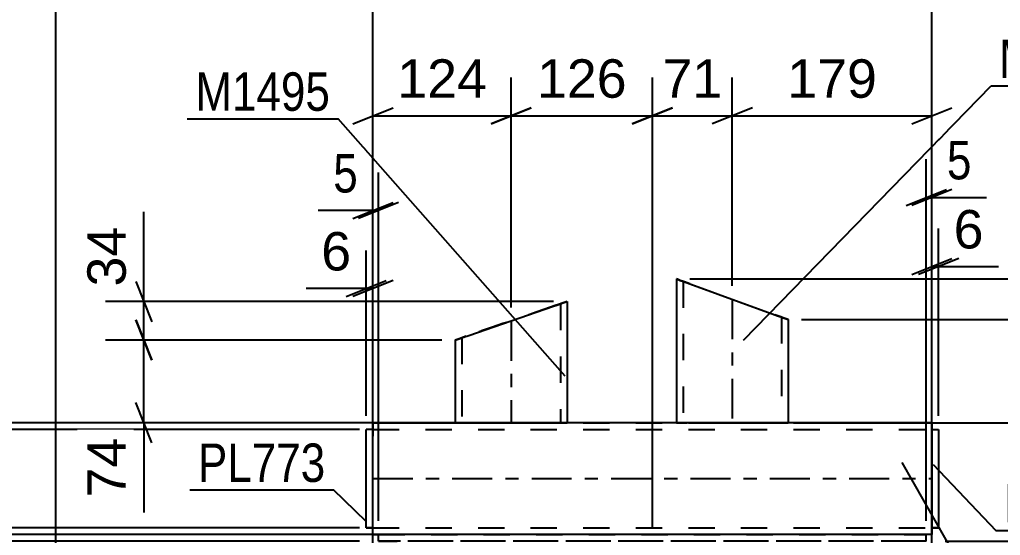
# Model space of a CAD drawing. Header units: millimetres. Extents: x -133 to 461, y -173 to 247.
# Drawn here: x 156.6 to 229.7, y 156.4 to 194.9 of the extents above; entities that cross this region are included whole.
import ezdxf

# ---------------------------------------------------------------- set-up
doc = ezdxf.new("R2010")
doc.units = ezdxf.units.MM
doc.linetypes.add('DXK_LINE_DOT2', pattern=[3.9198, 1.9599, -1.9599])
doc.linetypes.add('DXK_LINE_DOT3', pattern=[5.9187, 2.979, -0.9799, 0.9799, -0.9799])
doc.styles.add('Arial', font='ARIAL.TTF', dxfattribs={"height": 0.2})
doc.styles.add('Arial Narrow', font='ARIALN.TTF', dxfattribs={"height": 0.2})

# ---------------------------------------------------------------- blocks, each defined once
blk = doc.blocks.new('Part-284928886-3042 - 3036')
at = {"color": 7, "linetype": 'DXK_LINE_DOT2'}
for p, q in [((196.592, 173.566), (189.876, 171.255)), ((196.592, 173.564), (189.876, 171.254)), ((196.401, 173.499), (189.876, 171.254)), ((196.754, 173.62), (196.401, 173.499)), ((196.754, 173.622), (196.592, 173.566)), ((196.592, 173.564), (196.754, 173.62)), ((197.108, 173.742), (196.754, 173.62)), ((196.863, 173.659), (196.754, 173.622)), ((196.754, 173.62), (196.863, 173.658)), ((196.901, 173.672), (196.863, 173.659)), ((196.863, 173.658), (196.901, 173.671)), ((196.901, 173.671), (196.901, 173.672)), ((196.901, 173.672), (196.901, 164.814)), ((197.325, 173.817), (197.108, 173.742)), ((197.401, 173.843), (197.325, 173.817)), ((197.401, 173.843), (197.401, 173.844)), ((189.605, 171.161), (189.36, 171.076)), ((189.605, 171.162), (189.567, 171.149)), ((189.567, 171.148), (189.605, 171.161)), ((189.567, 171.148), (189.567, 171.149)), ((189.567, 171.149), (189.567, 164.814)), ((189.876, 171.254), (189.605, 171.161)), ((189.605, 171.161), (189.714, 171.198)), ((189.685, 171.189), (189.605, 171.162)), ((189.876, 171.255), (189.685, 171.189)), ((189.714, 171.198), (189.876, 171.254)), ((189.144, 171.002), (189.067, 170.976)), ((189.067, 170.976), (189.067, 170.977)), ((189.36, 171.076), (189.144, 171.002)), ((189.067, 164.815), (189.067, 164.814)), ((189.067, 164.814), (189.067, 164.815)), ((189.067, 164.814), (189.144, 164.814)), ((189.144, 164.814), (189.36, 164.814)), ((189.36, 164.814), (189.685, 164.813)), ((189.567, 164.815), (189.605, 164.815)), ((189.605, 164.814), (189.567, 164.814)), ((189.605, 164.815), (189.685, 164.815)), ((189.714, 164.814), (189.605, 164.814)), ((189.685, 164.815), (189.714, 164.815)), ((189.685, 164.813), (189.876, 164.813)), ((189.714, 164.815), (189.876, 164.815)), ((189.876, 164.814), (189.714, 164.814)), ((189.876, 164.815), (196.592, 164.815)), ((189.876, 164.814), (196.592, 164.814)), ((189.876, 164.813), (196.401, 164.813)), ((196.401, 164.813), (196.783, 164.813)), ((196.592, 164.815), (196.754, 164.815)), ((196.754, 164.814), (196.592, 164.814)), ((196.754, 164.815), (196.863, 164.815)), ((196.863, 164.814), (196.754, 164.814)), ((196.783, 164.813), (197.108, 164.814)), ((196.863, 164.815), (196.901, 164.815)), ((196.901, 164.814), (196.863, 164.814)), ((197.108, 164.814), (197.325, 164.814)), ((197.325, 164.814), (197.401, 164.814)), ((197.401, 164.815), (197.401, 164.814)), ((197.401, 164.814), (197.401, 164.815))]:
    blk.add_line(p, q, dxfattribs=at)
at = {"color": 2, "linetype": 'Continuous'}
for p, q in [((190.067, 171.321), (196.401, 173.5)), ((196.401, 173.5), (196.783, 173.632)), ((196.783, 173.632), (197.108, 173.743)), ((197.108, 173.743), (197.325, 173.818)), ((197.325, 173.818), (197.401, 173.844)), ((197.401, 173.844), (197.401, 164.815)), ((189.36, 171.078), (189.685, 171.189)), ((189.685, 171.189), (190.067, 171.321)), ((189.067, 170.977), (189.144, 171.003)), ((189.067, 170.977), (189.067, 164.815)), ((189.144, 171.003), (189.36, 171.078)), ((189.144, 164.815), (189.067, 164.815)), ((189.36, 164.815), (189.144, 164.815)), ((189.685, 164.815), (189.36, 164.815)), ((190.067, 164.815), (189.685, 164.815)), ((190.067, 164.815), (196.401, 164.815)), ((196.783, 164.815), (196.401, 164.815)), ((197.108, 164.815), (196.783, 164.815)), ((197.325, 164.815), (197.108, 164.815)), ((197.401, 164.815), (197.325, 164.815))]:
    blk.add_line(p, q, dxfattribs=at)
at = {"color": 7, "linetype": 'DXK_LINE_DOT3'}
blk.add_line((193.234, 172.41), (193.234, 164.814), dxfattribs=at)
blk = doc.blocks.new('Part-284928886-3218 - 3036')
at = {"color": 2, "linetype": 'Continuous'}
for p, q in [((224.176, 156.485), (183.343, 156.485)), ((183.343, 155.985), (183.343, 156.485)), ((224.176, 155.985), (224.176, 156.485)), ((183.343, 155.985), (184.74, 155.985)), ((224.176, 155.985), (222.779, 155.985))]:
    blk.add_line(p, q, dxfattribs=at)
at = {"color": 7, "linetype": 'DXK_LINE_DOT2'}
for p, q in [((183.343, 156.477), (224.176, 156.477)), ((183.343, 155.977), (183.343, 155.985)), ((183.343, 155.977), (183.343, 155.985)), ((224.176, 155.977), (183.343, 155.977)), ((222.779, 155.985), (184.74, 155.985)), ((224.176, 155.977), (224.176, 155.985)), ((224.176, 155.985), (224.176, 155.977))]:
    blk.add_line(p, q, dxfattribs=at)
blk = doc.blocks.new('Part-284928886-3097 - 3036')
at = {"color": 2, "linetype": 'Continuous'}
for p, q in [((182.926, 164.815), (182.926, 163.815)), ((182.926, 164.815), (189.066, 164.815)), ((205.548, 164.815), (197.402, 164.815)), ((224.593, 164.815), (213.882, 164.815)), ((224.593, 164.815), (224.593, 164.739)), ((224.593, 164.739), (224.593, 156.481)), ((182.926, 156.558), (182.926, 163.815)), ((182.926, 156.481), (182.926, 156.558)), ((182.926, 156.481), (183.343, 156.481)), ((182.926, 156.48), (183.343, 156.48)), ((224.593, 156.481), (224.176, 156.481)), ((224.593, 156.48), (224.176, 156.48))]:
    blk.add_line(p, q, dxfattribs=at)
at = {"color": 7, "linetype": 'DXK_LINE_DOT2'}
for p, q in [((182.926, 164.814), (182.926, 164.815)), ((182.926, 164.814), (224.593, 164.814)), ((189.066, 164.815), (196.401, 164.815)), ((196.401, 164.815), (197.402, 164.815)), ((213.882, 164.815), (205.548, 164.815)), ((224.593, 164.814), (224.593, 164.815)), ((182.926, 164.314), (182.926, 164.315)), ((182.926, 164.315), (224.593, 164.315)), ((182.926, 164.315), (182.926, 164.277)), ((182.926, 164.314), (224.593, 164.314)), ((182.926, 164.277), (182.926, 164.006)), ((224.593, 164.314), (224.593, 164.315)), ((224.593, 164.276), (224.593, 164.314)), ((182.926, 157.48), (182.926, 157.482)), ((182.926, 157.482), (182.926, 157.482)), ((182.926, 157.482), (182.926, 157.48)), ((224.593, 157.482), (224.593, 157.48)), ((224.593, 157.482), (224.593, 157.482)), ((224.593, 157.482), (224.593, 157.48)), ((182.926, 156.98), (182.926, 156.981)), ((182.926, 156.981), (224.593, 156.981)), ((182.926, 156.98), (224.593, 156.98)), ((182.926, 156.48), (182.926, 156.481)), ((182.926, 156.481), (182.926, 156.48)), ((224.176, 156.481), (183.343, 156.481)), ((224.176, 156.48), (183.343, 156.48)), ((224.593, 156.98), (224.593, 156.981)), ((224.593, 156.48), (224.593, 156.481)), ((224.593, 156.481), (224.593, 156.48))]:
    blk.add_line(p, q, dxfattribs=at)
at = {"color": 7, "linetype": 'DXK_LINE_DOT3'}
blk.add_line((182.926, 160.648), (224.593, 160.648), dxfattribs=at)
blk = doc.blocks.new('Part-284928886-3053 - 3036')
at = {"color": 2, "linetype": 'Continuous'}
for p, q in [((205.548, 175.532), (205.548, 164.815)), ((205.548, 175.532), (205.624, 175.504)), ((205.624, 175.504), (205.841, 175.425)), ((205.841, 175.425), (206.166, 175.307)), ((206.166, 175.307), (206.548, 175.168)), ((206.548, 175.168), (212.882, 172.863)), ((212.882, 172.863), (213.264, 172.723)), ((213.264, 172.723), (213.589, 172.605)), ((213.589, 172.605), (213.805, 172.526)), ((213.805, 172.526), (213.882, 172.498)), ((213.882, 172.498), (213.882, 164.815)), ((205.624, 164.815), (205.548, 164.815)), ((205.841, 164.815), (205.624, 164.815)), ((206.166, 164.815), (205.841, 164.815)), ((206.548, 164.815), (206.166, 164.815)), ((206.548, 164.815), (212.882, 164.815)), ((213.264, 164.815), (212.882, 164.815)), ((213.589, 164.815), (213.264, 164.815)), ((213.805, 164.815), (213.589, 164.815)), ((213.882, 164.815), (213.805, 164.815))]:
    blk.add_line(p, q, dxfattribs=at)
at = {"color": 7, "linetype": 'DXK_LINE_DOT2'}
for p, q in [((205.548, 175.53), (205.548, 175.532)), ((205.624, 175.503), (205.548, 175.53)), ((205.841, 175.424), (205.624, 175.503)), ((206.086, 175.334), (205.841, 175.424)), ((206.048, 175.348), (206.048, 175.35)), ((206.048, 175.35), (206.048, 164.814)), ((206.086, 175.336), (206.048, 175.35)), ((206.048, 175.348), (206.086, 175.334)), ((206.166, 175.307), (206.086, 175.336)), ((206.086, 175.334), (206.195, 175.295)), ((206.548, 175.166), (206.086, 175.334)), ((206.357, 175.237), (206.166, 175.307)), ((206.195, 175.295), (206.357, 175.236)), ((206.357, 175.237), (213.073, 172.793)), ((206.357, 175.236), (213.073, 172.792)), ((206.548, 175.166), (212.882, 172.861)), ((213.264, 172.722), (212.882, 172.861)), ((213.073, 172.793), (213.235, 172.734)), ((213.073, 172.792), (213.264, 172.722)), ((213.235, 172.734), (213.264, 172.723)), ((213.264, 172.723), (213.343, 172.694)), ((213.264, 172.722), (213.343, 172.693)), ((213.589, 172.604), (213.264, 172.722)), ((213.343, 172.694), (213.382, 172.68)), ((213.343, 172.693), (213.382, 172.679)), ((213.382, 172.679), (213.382, 172.68)), ((213.382, 172.68), (213.382, 164.814)), ((213.805, 172.525), (213.589, 172.604)), ((213.882, 172.497), (213.805, 172.525)), ((213.882, 172.497), (213.882, 172.498)), ((205.548, 164.815), (205.548, 164.814)), ((205.548, 164.814), (205.548, 164.815)), ((205.548, 164.814), (205.624, 164.814)), ((205.624, 164.814), (205.841, 164.814)), ((205.841, 164.814), (206.166, 164.813)), ((206.048, 164.815), (206.086, 164.815)), ((206.086, 164.814), (206.048, 164.814)), ((206.086, 164.815), (206.166, 164.815)), ((206.195, 164.814), (206.086, 164.814)), ((206.166, 164.815), (206.195, 164.815)), ((206.166, 164.813), (206.357, 164.813)), ((206.195, 164.815), (206.357, 164.815)), ((206.357, 164.814), (206.195, 164.814)), ((213.073, 164.815), (206.357, 164.815)), ((213.073, 164.814), (206.357, 164.814)), ((212.882, 164.813), (206.357, 164.813)), ((212.882, 164.813), (213.264, 164.813)), ((213.073, 164.815), (213.264, 164.815)), ((213.235, 164.814), (213.073, 164.814)), ((213.343, 164.814), (213.235, 164.814)), ((213.264, 164.815), (213.343, 164.815)), ((213.264, 164.813), (213.589, 164.814)), ((213.343, 164.815), (213.382, 164.815)), ((213.382, 164.814), (213.343, 164.814)), ((213.589, 164.814), (213.805, 164.814)), ((213.805, 164.814), (213.882, 164.814)), ((213.882, 164.815), (213.882, 164.814)), ((213.882, 164.814), (213.882, 164.815))]:
    blk.add_line(p, q, dxfattribs=at)
at = {"color": 7, "linetype": 'DXK_LINE_DOT3'}
blk.add_line((209.715, 174.014), (209.715, 164.814), dxfattribs=at)
blk = doc.blocks.new('Part-284928886-3077 - 3036')
at = {"color": 2, "linetype": 'Continuous'}
for p, q in [((182.926, 164.315), (182.426, 164.315)), ((182.426, 156.982), (182.426, 164.315)), ((182.926, 156.982), (182.426, 156.982)), ((182.426, 156.98), (182.926, 156.98))]:
    blk.add_line(p, q, dxfattribs=at)
at = {"color": 7, "linetype": 'DXK_LINE_DOT2'}
for p, q in [((182.926, 164.314), (182.426, 164.314)), ((182.926, 156.98), (182.926, 164.315)), ((182.426, 156.982), (182.426, 156.98)), ((182.426, 156.98), (182.426, 156.982)), ((182.926, 156.98), (182.926, 156.982))]:
    blk.add_line(p, q, dxfattribs=at)
blk = doc.blocks.new('Part-284928886-3082 - 3036')
at = {"color": 2, "linetype": 'Continuous'}
for p, q in [((224.593, 164.315), (225.093, 164.315)), ((225.093, 164.315), (225.093, 156.982)), ((225.093, 156.982), (224.593, 156.982)), ((224.593, 156.98), (225.093, 156.98))]:
    blk.add_line(p, q, dxfattribs=at)
at = {"color": 7, "linetype": 'DXK_LINE_DOT2'}
for p, q in [((224.593, 156.98), (224.593, 164.315)), ((224.593, 164.314), (225.093, 164.314)), ((224.593, 156.982), (224.593, 156.98)), ((225.093, 156.98), (225.093, 156.982)), ((225.093, 156.982), (225.093, 156.98))]:
    blk.add_line(p, q, dxfattribs=at)
blk = doc.blocks.new('StraightDimension-284928886-8557 - 3036')
at = {"color": 7, "linetype": 'Continuous'}
for p, q in [((182.926, 150.469), (182.926, 201.898)), ((224.593, 150.088), (224.593, 201.898)), ((184.426, 199.648), (181.426, 198.448)), ((223.093, 198.448), (226.093, 199.648)), ((182.926, 199.048), (224.593, 199.048))]:
    blk.add_line(p, q, dxfattribs=at)
at = {"color": 0}
blk.add_wipeout([(207.695, 199.798), (207.695, 203.998), (199.824, 203.998), (199.824, 199.798)], dxfattribs=at)
at = {"color": 3, "style": 'Arial'}
blk.add_text('500', height=2.8652, dxfattribs=at).set_placement((200.424, 200.398))
blk = doc.blocks.new('StraightDimension-284928886-3400 - 3036')
at = {"color": 7, "linetype": 'Continuous'}
for p, q in [((224.176, 157.485), (224.176, 184.459)), ((224.593, 156.981), (224.593, 184.459)), ((222.676, 181.009), (225.676, 182.209)), ((226.093, 182.209), (223.093, 181.009)), ((224.176, 181.609), (224.593, 181.609)), ((224.593, 181.609), (228.671, 181.609)), ((224.593, 181.609), (228.671, 181.609))]:
    blk.add_line(p, q, dxfattribs=at)
at = {"color": 0}
blk.add_wipeout([(228.146, 182.359), (228.146, 186.559), (225.118, 186.559), (225.118, 182.359)], dxfattribs=at)
at = {"color": 3, "style": 'Arial Narrow'}
blk.add_text('5', height=2.863, dxfattribs=at).set_placement((225.718, 182.959))
blk = doc.blocks.new('StraightDimension-284928886-3414 - 3036')
at = {"color": 7, "linetype": 'Continuous'}
for p, q in [((182.926, 156.981), (182.926, 183.478)), ((183.343, 157.485), (183.343, 183.478)), ((182.926, 180.628), (178.848, 180.628)), ((182.926, 180.628), (178.848, 180.628)), ((181.426, 180.028), (184.426, 181.228)), ((184.843, 181.228), (181.843, 180.028)), ((182.926, 180.628), (183.343, 180.628))]:
    blk.add_line(p, q, dxfattribs=at)
at = {"color": 0}
blk.add_wipeout([(182.401, 181.378), (182.401, 185.578), (179.373, 185.578), (179.373, 181.378)], dxfattribs=at)
at = {"color": 3, "style": 'Arial Narrow'}
blk.add_text('5', height=2.863, dxfattribs=at).set_placement((179.973, 181.978))
blk = doc.blocks.new('StraightDimension-284928886-3520 - 3036')
at = {"color": 7, "linetype": 'Continuous'}
for p, q in [((181.926, 156.981), (147.679, 156.981)), ((223.593, 156.481), (147.679, 156.481))]:
    blk.add_line(p, q, dxfattribs=at)
blk = doc.blocks.new('StraightDimension-284928886-3524 - 3036')
at = {"color": 7, "linetype": 'Continuous'}
for p, q in [((149.929, 165.814), (151.129, 162.814)), ((181.926, 164.314), (147.679, 164.314)), ((150.529, 156.981), (150.529, 164.314)), ((151.129, 155.481), (149.929, 158.481)), ((181.926, 156.981), (147.679, 156.981))]:
    blk.add_line(p, q, dxfattribs=at)
at = {"color": 0}
blk.add_wipeout([(149.779, 163.471), (145.579, 163.471), (145.579, 157.824), (149.779, 157.824)], dxfattribs=at)
at = {"color": 3, "style": 'Arial'}
blk.add_text('88', height=2.8652, rotation=90.00021, dxfattribs=at).set_placement((149.179, 158.424))
blk = doc.blocks.new('StraightDimension-284928886-3528 - 3036')
at = {"color": 7, "linetype": 'Continuous'}
for p, q in [((223.593, 164.815), (147.679, 164.815)), ((181.926, 164.314), (147.679, 164.314))]:
    blk.add_line(p, q, dxfattribs=at)
blk = doc.blocks.new('StraightDimension-284928886-6981 - 3036')
at = {"color": 7, "linetype": 'Continuous'}
for p, q in [((182.926, 165.815), (182.926, 190.542)), ((193.234, 173.411), (193.234, 190.542)), ((181.426, 187.092), (184.426, 188.292)), ((194.734, 188.292), (191.734, 187.092)), ((182.926, 187.692), (193.234, 187.692))]:
    blk.add_line(p, q, dxfattribs=at)
at = {"color": 0}
blk.add_wipeout([(192.015, 188.442), (192.015, 192.642), (184.145, 192.642), (184.145, 188.442)], dxfattribs=at)
at = {"color": 3, "style": 'Arial'}
blk.add_text('124', height=2.8652, dxfattribs=at).set_placement((184.745, 189.042))
blk = doc.blocks.new('StraightDimension-284928886-6978 - 3036')
at = {"color": 7, "linetype": 'Continuous'}
for p, q in [((209.715, 175.019), (209.715, 190.542)), ((224.593, 165.815), (224.593, 190.542)), ((211.215, 188.292), (208.215, 187.092)), ((223.093, 187.092), (226.093, 188.292)), ((209.715, 187.692), (224.593, 187.692))]:
    blk.add_line(p, q, dxfattribs=at)
at = {"color": 0}
blk.add_wipeout([(221.089, 188.442), (221.089, 192.642), (213.218, 192.642), (213.218, 188.442)], dxfattribs=at)
at = {"color": 3, "style": 'Arial'}
blk.add_text('179', height=2.8652, dxfattribs=at).set_placement((213.818, 189.042))
blk = doc.blocks.new('StraightDimension-284928886-6979 - 3036')
at = {"color": 7, "linetype": 'Continuous'}
for p, q in [((203.759, 156.985), (203.759, 190.542)), ((209.715, 175.019), (209.715, 190.542)), ((202.259, 187.092), (205.259, 188.292)), ((211.215, 188.292), (208.215, 187.092)), ((203.759, 187.692), (209.715, 187.692))]:
    blk.add_line(p, q, dxfattribs=at)
at = {"color": 0}
blk.add_wipeout([(209.561, 188.442), (209.561, 192.642), (203.913, 192.642), (203.913, 188.442)], dxfattribs=at)
at = {"color": 3, "style": 'Arial'}
blk.add_text('71', height=2.8652, dxfattribs=at).set_placement((204.513, 189.042))
blk = doc.blocks.new('StraightDimension-284928886-6980 - 3036')
at = {"color": 7, "linetype": 'Continuous'}
for p, q in [((193.234, 173.411), (193.234, 190.542)), ((203.759, 156.985), (203.759, 190.542)), ((191.734, 187.092), (194.734, 188.292)), ((205.259, 188.292), (202.259, 187.092)), ((193.234, 187.692), (203.759, 187.692))]:
    blk.add_line(p, q, dxfattribs=at)
at = {"color": 0}
blk.add_wipeout([(202.432, 188.442), (202.432, 192.642), (194.561, 192.642), (194.561, 188.442)], dxfattribs=at)
at = {"color": 3, "style": 'Arial'}
blk.add_text('126', height=2.8652, dxfattribs=at).set_placement((195.161, 189.042))
blk = doc.blocks.new('StraightDimension-284928886-8222 - 3036')
at = {"color": 7, "linetype": 'Continuous'}
for p, q in [((182.426, 165.315), (182.426, 177.662)), ((182.926, 165.314), (182.926, 177.662)), ((182.426, 174.812), (177.952, 174.812)), ((182.426, 174.812), (177.952, 174.812)), ((180.926, 174.212), (183.926, 175.412)), ((184.426, 175.412), (181.426, 174.212)), ((182.426, 174.812), (182.926, 174.812))]:
    blk.add_line(p, q, dxfattribs=at)
at = {"color": 0}
blk.add_wipeout([(181.901, 175.562), (181.901, 179.762), (178.477, 179.762), (178.477, 175.562)], dxfattribs=at)
at = {"color": 3, "style": 'Arial'}
blk.add_text('6', height=2.865, dxfattribs=at).set_placement((179.077, 176.162))
blk = doc.blocks.new('StraightDimension-284928886-8231 - 3036')
at = {"color": 7, "linetype": 'Continuous'}
for p, q in [((224.593, 165.815), (224.593, 179.304)), ((225.093, 165.315), (225.093, 179.304)), ((223.093, 175.854), (226.093, 177.054)), ((226.593, 177.054), (223.593, 175.854)), ((224.593, 176.454), (225.093, 176.454)), ((225.093, 176.454), (229.566, 176.454)), ((225.093, 176.454), (229.566, 176.454))]:
    blk.add_line(p, q, dxfattribs=at)
at = {"color": 0}
blk.add_wipeout([(229.041, 177.204), (229.041, 181.404), (225.618, 181.404), (225.618, 177.204)], dxfattribs=at)
at = {"color": 3, "style": 'Arial'}
blk.add_text('6', height=2.865, dxfattribs=at).set_placement((226.218, 177.804))
blk = doc.blocks.new('StraightDimension-284928886-8243 - 3036')
at = {"color": 7, "linetype": 'Continuous'}
for p, q in [((137.062, 154.481), (135.862, 157.481)), ((181.926, 155.981), (124.044, 155.981)), ((136.462, 140.656), (136.462, 155.981)), ((135.862, 142.156), (137.062, 139.156)), ((181.926, 140.656), (119.544, 140.656))]:
    blk.add_line(p, q, dxfattribs=at)
at = {"color": 0}
blk.add_wipeout([(135.712, 152.254), (131.512, 152.254), (131.512, 144.383), (135.712, 144.383)], dxfattribs=at)
at = {"color": 3, "style": 'Arial'}
blk.add_text('184', height=2.8652, rotation=90.00021, dxfattribs=at).set_placement((135.112, 144.983))
at = {"color": 0, "linetype": 'Continuous'}
blk.add_wipeout([(135.762, 156.581), (135.762, 160.781), (123.444, 160.781), (123.444, 156.581)], dxfattribs=at)
at = {"color": 3, "linetype": 'Continuous', "style": 'Arial'}
blk.add_text('14536', height=2.8652, dxfattribs=at).set_placement((124.044, 157.181))
blk = doc.blocks.new('StraightDimension-284928886-8310 - 3036')
at = {"color": 7, "linetype": 'Continuous'}
for p, q in [((272.359, 154.477), (271.159, 157.477)), ((225.593, 155.977), (284.178, 155.977)), ((271.759, 140.221), (271.759, 155.977)), ((271.159, 141.721), (272.359, 138.721)), ((225.593, 140.221), (284.178, 140.221))]:
    blk.add_line(p, q, dxfattribs=at)
at = {"color": 0}
blk.add_wipeout([(271.009, 152.035), (266.809, 152.035), (266.809, 144.164), (271.009, 144.164)], dxfattribs=at)
at = {"color": 3, "style": 'Arial'}
blk.add_text('189', height=2.8652, rotation=90.00021, dxfattribs=at).set_placement((270.409, 144.764))
at = {"color": 0, "linetype": 'Continuous'}
blk.add_wipeout([(284.778, 156.577), (284.778, 160.777), (272.459, 160.777), (272.459, 156.577)], dxfattribs=at)
at = {"color": 3, "linetype": 'Continuous', "style": 'Arial'}
blk.add_text('14536', height=2.8652, dxfattribs=at).set_placement((273.059, 157.177))
blk = doc.blocks.new('StraightDimension-284928886-8556 - 3036')
at = {"color": 7, "linetype": 'Continuous'}
for p, q in [((224.593, 150.088), (224.593, 201.898)), ((248.085, 141.537), (248.085, 201.898)), ((226.093, 199.648), (223.093, 198.448)), ((246.585, 198.448), (249.585, 199.648)), ((224.593, 199.048), (248.085, 199.048))]:
    blk.add_line(p, q, dxfattribs=at)
at = {"color": 0}
blk.add_wipeout([(240.274, 199.798), (240.274, 203.998), (232.403, 203.998), (232.403, 199.798)], dxfattribs=at)
at = {"color": 3, "style": 'Arial'}
blk.add_text('282', height=2.8652, dxfattribs=at).set_placement((233.003, 200.398))
blk = doc.blocks.new('StraightDimension-284928886-8558 - 3036')
at = {"color": 7, "linetype": 'Continuous'}
for p, q in [((159.288, 142.331), (159.288, 201.898)), ((182.926, 150.469), (182.926, 201.898)), ((160.788, 199.648), (157.788, 198.448)), ((181.426, 198.448), (184.426, 199.648)), ((159.288, 199.048), (182.926, 199.048))]:
    blk.add_line(p, q, dxfattribs=at)
at = {"color": 0}
blk.add_wipeout([(175.042, 199.798), (175.042, 203.998), (167.172, 203.998), (167.172, 199.798)], dxfattribs=at)
at = {"color": 3, "style": 'Arial'}
blk.add_text('284', height=2.8652, dxfattribs=at).set_placement((167.772, 200.398))
blk = doc.blocks.new('StraightDimension-284928886-10412 - 3036')
at = {"color": 7, "linetype": 'Continuous'}
for p, q in [((165.855, 173.844), (165.855, 180.541)), ((165.855, 173.844), (165.855, 180.541)), ((165.255, 175.344), (166.455, 172.344)), ((196.401, 173.844), (163.005, 173.844)), ((165.855, 170.977), (165.855, 173.844)), ((166.455, 169.477), (165.255, 172.477)), ((188.067, 170.977), (163.005, 170.977))]:
    blk.add_line(p, q, dxfattribs=at)
at = {"color": 0}
blk.add_wipeout([(165.104, 180.016), (160.904, 180.016), (160.905, 174.369), (165.105, 174.369)], dxfattribs=at)
at = {"color": 3, "style": 'Arial'}
blk.add_text('34', height=2.8652, rotation=90.00021, dxfattribs=at).set_placement((164.505, 174.969))
blk = doc.blocks.new('StraightDimension-284928886-10413 - 3036')
at = {"color": 7, "linetype": 'Continuous'}
for p, q in [((165.255, 172.477), (166.455, 169.477)), ((188.067, 170.977), (163.005, 170.977)), ((165.855, 164.815), (165.855, 170.977)), ((166.455, 163.315), (165.255, 166.315)), ((188.067, 164.815), (163.005, 164.815)), ((165.855, 164.815), (165.855, 158.118)), ((165.855, 164.815), (165.855, 158.118))]:
    blk.add_line(p, q, dxfattribs=at)
at = {"color": 0}
blk.add_wipeout([(165.104, 164.29), (160.904, 164.29), (160.905, 158.643), (165.105, 158.643)], dxfattribs=at)
at = {"color": 3, "style": 'Arial'}
blk.add_text('74', height=2.8652, rotation=90.00021, dxfattribs=at).set_placement((164.505, 159.243))
blk = doc.blocks.new('StraightDimension-284928886-10449 - 3036')
at = {"color": 7, "linetype": 'Continuous'}
for p, q in [((236.161, 175.532), (236.161, 182.229)), ((236.161, 175.532), (236.161, 182.229)), ((235.561, 177.032), (236.761, 174.032)), ((206.548, 175.532), (238.561, 175.532)), ((236.161, 172.497), (236.161, 175.532)), ((236.761, 170.997), (235.561, 173.997)), ((214.882, 172.497), (238.561, 172.497))]:
    blk.add_line(p, q, dxfattribs=at)
at = {"color": 0}
blk.add_wipeout([(235.411, 181.704), (231.211, 181.704), (231.211, 176.057), (235.411, 176.057)], dxfattribs=at)
at = {"color": 3, "style": 'Arial'}
blk.add_text('36', height=2.8652, rotation=90.00021, dxfattribs=at).set_placement((234.811, 176.657))
blk = doc.blocks.new('StraightDimension-284928886-10450 - 3036')
at = {"color": 7, "linetype": 'Continuous'}
for p, q in [((235.561, 173.997), (236.761, 170.997)), ((214.882, 172.497), (238.561, 172.497)), ((236.161, 164.815), (236.161, 172.497)), ((236.761, 163.315), (235.561, 166.315)), ((214.882, 164.815), (238.561, 164.815))]:
    blk.add_line(p, q, dxfattribs=at)
at = {"color": 0}
blk.add_wipeout([(235.411, 171.48), (231.211, 171.48), (231.211, 165.832), (235.411, 165.832)], dxfattribs=at)
at = {"color": 3, "style": 'Arial'}
blk.add_text('92', height=2.8652, rotation=90.00021, dxfattribs=at).set_placement((234.811, 166.432))
blk = doc.blocks.new('Mark-284928886-3093 - 3036')
at = {"color": 30, "linetype": 'Continuous'}
for p, q in [((222.357, 161.854), (230.036, 148.323)), ((230.036, 148.323), (241.288, 148.323))]:
    blk.add_line(p, q, dxfattribs=at)
at = {"color": 0}
blk.add_wipeout([(240.688, 148.923), (240.688, 151.923), (230.636, 151.923), (230.636, 148.923)], dxfattribs=at)
blk.add_wipeout([(240.688, 148.923), (240.688, 151.923), (230.636, 151.923), (230.636, 148.923)], dxfattribs=at)
at = {"color": 3, "style": 'Arial Narrow'}
blk.add_text('M1551', height=2.8633, dxfattribs=at).set_placement((230.636, 148.923))
blk = doc.blocks.new('Mark-284928886-3038 - 3036')
at = {"color": 30, "linetype": 'Continuous'}
for p in [(169.09, 187.47), (197.263, 168.29)]:
    blk.add_line(p, (180.341, 187.47), dxfattribs=at)
at = {"color": 0}
blk.add_wipeout([(179.741, 188.07), (179.741, 191.07), (169.69, 191.07), (169.69, 188.07)], dxfattribs=at)
blk.add_wipeout([(179.741, 188.07), (179.741, 191.07), (169.69, 191.07), (169.69, 188.07)], dxfattribs=at)
at = {"color": 3, "style": 'Arial Narrow'}
blk.add_text('M1495', height=2.8633, dxfattribs=at).set_placement((169.69, 188.07))
blk = doc.blocks.new('Mark-284928886-3049 - 3036')
at = {"color": 30, "linetype": 'Continuous'}
for p, q in [((210.546, 170.972), (229.007, 189.921)), ((229.007, 189.921), (240.258, 189.921))]:
    blk.add_line(p, q, dxfattribs=at)
at = {"color": 0}
blk.add_wipeout([(239.658, 190.521), (239.658, 193.521), (229.607, 193.521), (229.607, 190.521)], dxfattribs=at)
blk.add_wipeout([(239.658, 190.521), (239.658, 193.521), (229.607, 193.521), (229.607, 190.521)], dxfattribs=at)
at = {"color": 3, "style": 'Arial Narrow'}
blk.add_text('M1469', height=2.8633, dxfattribs=at).set_placement((229.607, 190.521))
blk = doc.blocks.new('Mark-284928886-3078 - 3036')
at = {"color": 30, "linetype": 'Continuous'}
for p, q in [((224.69, 161.7), (229.365, 156.786)), ((229.365, 156.786), (240.069, 156.786))]:
    blk.add_line(p, q, dxfattribs=at)
at = {"color": 0}
blk.add_wipeout([(239.469, 157.386), (239.469, 160.386), (229.965, 160.386), (229.965, 157.386)], dxfattribs=at)
blk.add_wipeout([(239.469, 157.386), (239.469, 160.386), (229.965, 160.386), (229.965, 157.386)], dxfattribs=at)
at = {"color": 3, "style": 'Arial Narrow'}
blk.add_text('PL773', height=2.8633, dxfattribs=at).set_placement((229.965, 157.386))
blk = doc.blocks.new('Mark-284928886-3073 - 3036')
at = {"color": 30, "linetype": 'Continuous'}
for p in [(169.286, 159.799), (182.426, 157.442)]:
    blk.add_line(p, (179.99, 159.799), dxfattribs=at)
at = {"color": 0}
blk.add_wipeout([(179.39, 160.399), (179.39, 163.399), (169.886, 163.399), (169.886, 160.399)], dxfattribs=at)
blk.add_wipeout([(179.39, 160.399), (179.39, 163.399), (169.886, 163.399), (169.886, 160.399)], dxfattribs=at)
at = {"color": 3, "style": 'Arial Narrow'}
blk.add_text('PL773', height=2.8633, dxfattribs=at).set_placement((169.886, 160.399))

msp = doc.modelspace()

# ---------------------------------------------------------------- block references
for name in ['Part-284928886-3053 - 3036', 'Part-284928886-3042 - 3036', 'Part-284928886-3097 - 3036', 'Part-284928886-3077 - 3036', 'Part-284928886-3082 - 3036', 'Part-284928886-3218 - 3036']:
    msp.add_blockref(name, (0, 0))

# ---------------------------------------------------------------- next in the draw order: block references
msp.add_blockref('StraightDimension-284928886-8557 - 3036', (0, 0))

# ---------------------------------------------------------------- next in the draw order: block references
for name in ['StraightDimension-284928886-3400 - 3036', 'StraightDimension-284928886-3414 - 3036']:
    msp.add_blockref(name, (0, 0))

# ---------------------------------------------------------------- next in the draw order: block references
for name in ['StraightDimension-284928886-8310 - 3036', 'StraightDimension-284928886-3520 - 3036']:
    msp.add_blockref(name, (0, 0))

# ---------------------------------------------------------------- next in the draw order: block references
msp.add_blockref('StraightDimension-284928886-3524 - 3036', (0, 0))

# ---------------------------------------------------------------- next in the draw order: block references
for name in ['StraightDimension-284928886-3528 - 3036', 'StraightDimension-284928886-8243 - 3036']:
    msp.add_blockref(name, (0, 0))

# ---------------------------------------------------------------- next in the draw order: block references
for name in ['StraightDimension-284928886-6981 - 3036', 'StraightDimension-284928886-6978 - 3036']:
    msp.add_blockref(name, (0, 0))

# ---------------------------------------------------------------- next in the draw order: block references
for name in ['StraightDimension-284928886-6979 - 3036', 'StraightDimension-284928886-8231 - 3036', 'StraightDimension-284928886-8222 - 3036']:
    msp.add_blockref(name, (0, 0))

# ---------------------------------------------------------------- next in the draw order: block references
for name in ['StraightDimension-284928886-8558 - 3036', 'StraightDimension-284928886-8556 - 3036', 'StraightDimension-284928886-6980 - 3036']:
    msp.add_blockref(name, (0, 0))

# ---------------------------------------------------------------- next in the draw order: block references
for name in ['StraightDimension-284928886-10449 - 3036', 'StraightDimension-284928886-10412 - 3036', 'Mark-284928886-3093 - 3036']:
    msp.add_blockref(name, (0, 0))

# ---------------------------------------------------------------- next in the draw order: block references
for name in ['StraightDimension-284928886-10450 - 3036', 'StraightDimension-284928886-10413 - 3036', 'Mark-284928886-3078 - 3036']:
    msp.add_blockref(name, (0, 0))

# ---------------------------------------------------------------- next in the draw order: block references
for name in ['Mark-284928886-3049 - 3036', 'Mark-284928886-3038 - 3036', 'Mark-284928886-3073 - 3036']:
    msp.add_blockref(name, (0, 0))

doc.saveas('drawing.dxf')
